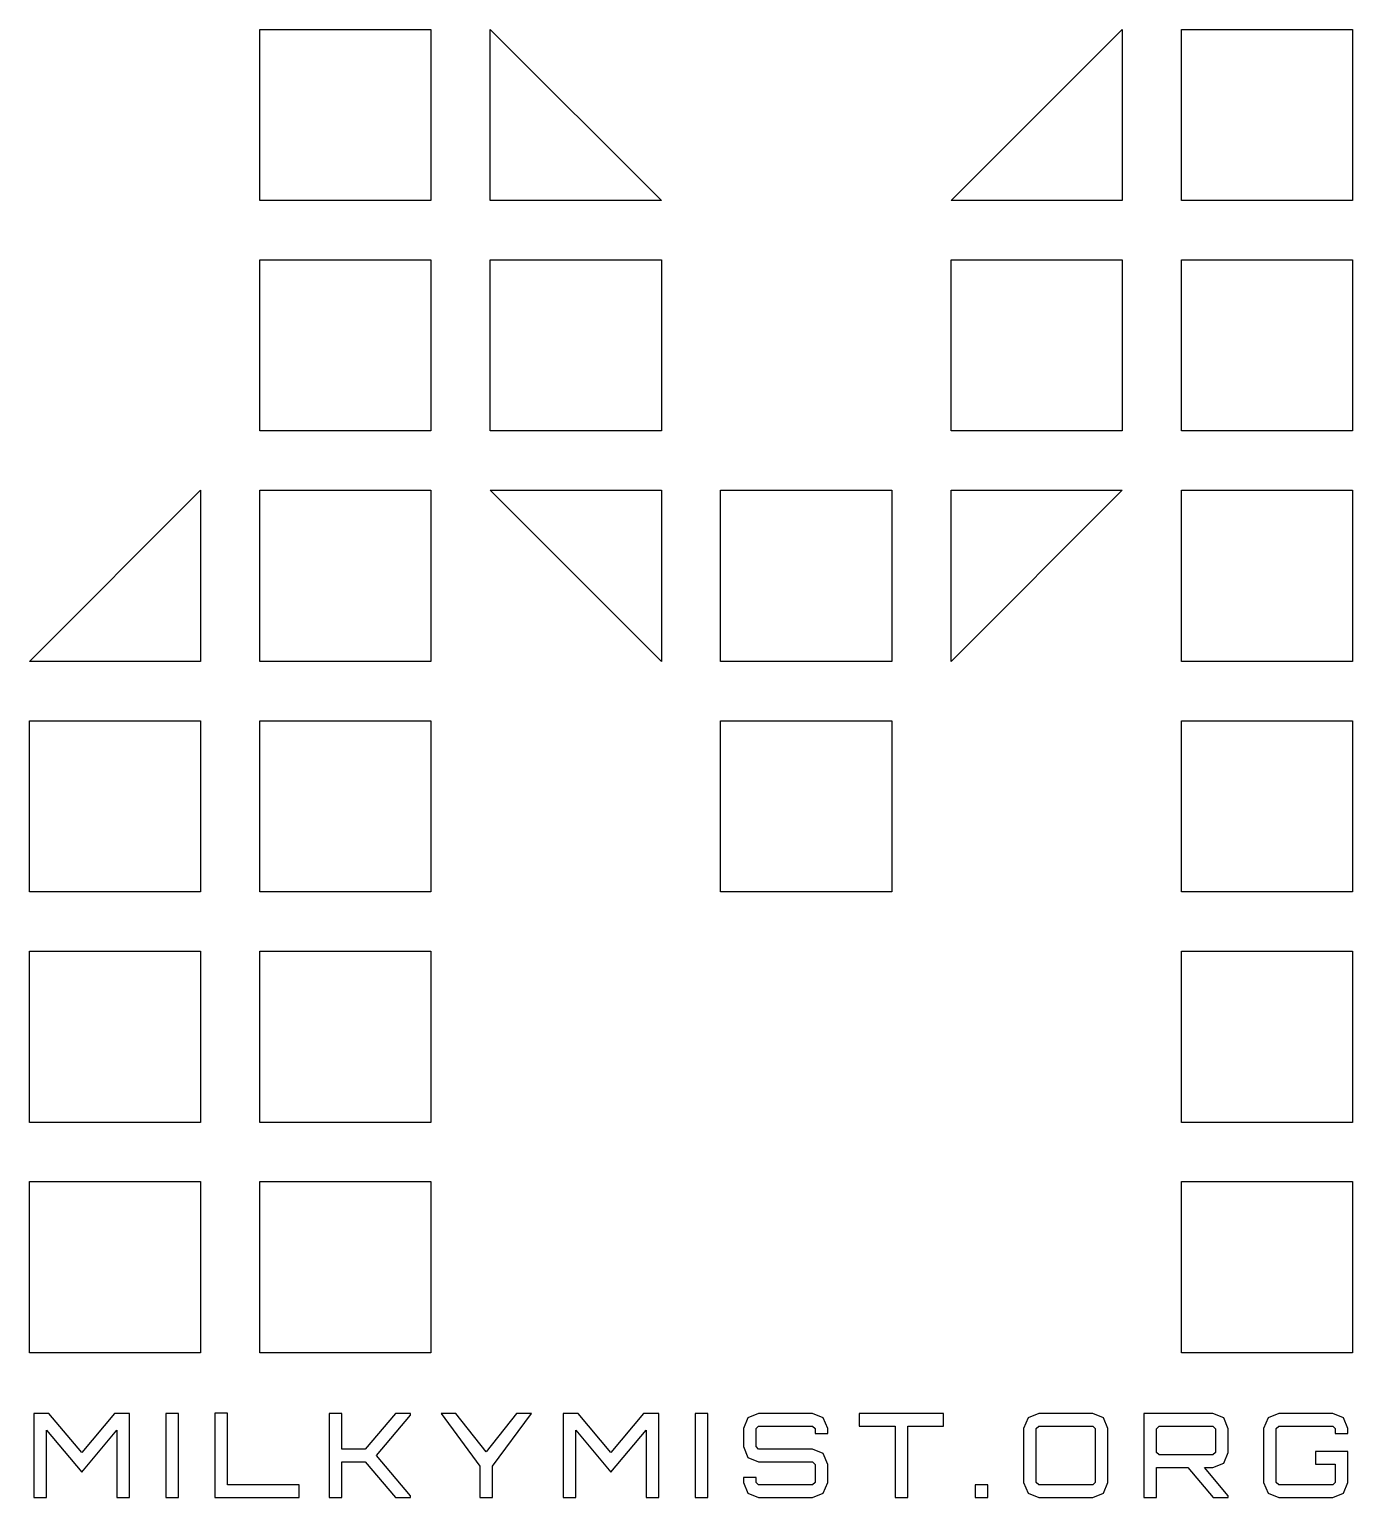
# Model space of a CAD drawing. Header units: millimetres. Extents: x 0 to 48.2, y 0 to 53.5.
import ezdxf

# ---------------------------------------------------------------- set-up
doc = ezdxf.new("R2010")
doc.units = ezdxf.units.MM
doc.layers.get('0').update_dxf_attribs({"linetype": 'CONTINUOUS'})

msp = doc.modelspace()

# ---------------------------------------------------------------- linework, layer by layer
at = {"color": 0}
for points in [[(8.4, 53.52), (14.64, 53.52), (14.64, 47.28), (8.4, 47.28), (8.4, 53.52)], [(16.8, 47.28), (16.8, 53.52), (23.04, 47.28), (16.8, 47.28)], [(33.6, 47.28), (39.84, 53.52), (39.84, 47.28), (33.6, 47.28)], [(42, 53.52), (48.24, 53.52), (48.24, 47.28), (42, 47.28), (42, 53.52)], [(8.4, 45.12), (14.64, 45.12), (14.64, 38.88), (8.4, 38.88), (8.4, 45.12)], [(16.8, 38.88), (16.8, 45.12), (23.04, 45.12), (23.04, 38.88), (16.8, 38.88)], [(33.6, 45.12), (39.84, 45.12), (39.84, 38.88), (33.6, 38.88), (33.6, 45.12)], [(42, 45.12), (48.24, 45.12), (48.24, 38.88), (42, 38.88), (42, 45.12)], [(0, 30.48), (6.24, 36.72), (6.24, 30.48), (0, 30.48)], [(8.4, 36.72), (14.64, 36.72), (14.64, 30.48), (8.4, 30.48), (8.4, 36.72)], [(16.8, 36.72), (23.04, 36.72), (23.04, 30.48), (16.8, 36.72)], [(25.2, 30.48), (25.2, 36.72), (31.44, 36.72), (31.44, 30.48), (25.2, 30.48)], [(33.6, 36.72), (39.84, 36.72), (33.6, 30.48), (33.6, 36.72)], [(42, 30.48), (42, 36.72), (48.24, 36.72), (48.24, 30.48), (42, 30.48)], [(0, 28.32), (6.24, 28.32), (6.24, 22.08), (0, 22.08), (0, 28.32)], [(8.4, 28.32), (14.64, 28.32), (14.64, 22.08), (8.4, 22.08), (8.4, 28.32)], [(25.2, 28.32), (31.44, 28.32), (31.44, 22.08), (25.2, 22.08), (25.2, 28.32)], [(42, 28.32), (48.24, 28.32), (48.24, 22.08), (42, 22.08), (42, 28.32)], [(0, 19.92), (6.24, 19.92), (6.24, 13.68), (0, 13.68), (0, 19.92)], [(8.4, 19.921), (14.64, 19.92), (14.64, 13.68), (8.4, 13.68), (8.4, 19.92), (8.4, 19.921)], [(42, 19.92), (48.24, 19.92), (48.24, 13.68), (42, 13.68), (42, 19.92)], [(0, 11.52), (6.24, 11.52), (6.24, 5.28), (0, 5.28), (0, 11.52)], [(8.4, 11.52), (14.64, 11.52), (14.64, 5.28), (8.4, 5.28), (8.4, 11.52)], [(42, 11.52), (48.24, 11.52), (48.24, 5.28), (42, 5.28), (42, 11.52)], [(4.977, 0), (5.438, 0), (5.438, 3.072), (4.977, 3.072), (4.977, 0)], [(24.27, 0), (24.73, 0), (24.73, 3.072), (24.27, 3.072), (24.27, 0)], [(34.945, 0.461), (34.485, 0.461), (34.485, 0), (34.945, 0), (34.945, 0.461)]]:
    msp.add_lwpolyline(points, close=True, dxfattribs=at)
for points in [[(1.909, 1.651), (0.715, 3.072), (0.168, 3.072), (0.168, 0), (0.629, 0), (0.629, 2.457), (1.909, 0.934), (3.189, 2.457), (3.189, 0), (3.65, 0), (3.65, 3.072), (3.1, 3.072), (1.909, 1.651)], [(6.763, 0), (9.836, 0), (9.836, 0.461), (7.224, 0.461), (7.224, 3.076), (6.763, 3.076), (6.763, 0)], [(13.345, 3.072), (12.247, 1.766), (11.395, 1.766), (11.395, 3.072), (10.934, 3.072), (10.934, 0), (11.395, 0), (11.395, 1.305), (12.247, 1.305), (13.345, 0), (13.891, 0), (13.891, 0.064), (12.658, 1.535), (13.891, 3.008), (13.891, 3.072), (13.345, 3.072)], [(17.757, 3.072), (16.655, 1.672), (15.551, 3.072), (15.008, 3.072), (16.425, 1.151), (16.425, 0), (16.885, 0), (16.885, 1.151), (18.302, 3.072), (17.757, 3.072)], [(21.203, 1.651), (20.008, 3.072), (19.462, 3.072), (19.462, 0), (19.923, 0), (19.923, 2.457), (21.203, 0.934), (22.483, 2.457), (22.483, 0), (22.944, 0), (22.944, 3.072), (22.393, 3.072), (21.203, 1.651)], [(29.103, 2.517), (28.94, 2.91), (28.548, 3.072), (26.586, 3.072), (26.193, 2.91), (26.031, 2.517), (26.031, 1.859), (26.193, 1.467), (26.586, 1.305), (28.548, 1.305), (28.642, 1.211), (28.642, 0.555), (28.548, 0.461), (26.586, 0.461), (26.492, 0.555), (26.492, 0.733), (26.031, 0.733), (26.031, 0.555), (26.193, 0.163), (26.586, 0), (28.548, 0), (28.94, 0.163), (29.103, 0.555), (29.103, 1.211), (28.94, 1.604), (28.548, 1.766), (26.586, 1.766), (26.492, 1.859), (26.492, 2.517), (26.586, 2.611), (28.548, 2.611), (28.642, 2.517), (28.642, 2.337), (29.103, 2.337), (29.103, 2.517)], [(30.253, 3.072), (30.253, 2.611), (31.559, 2.611), (31.559, 0), (32.02, 0), (32.02, 2.611), (33.324, 2.611), (33.324, 3.072), (30.253, 3.072)], [(36.801, 3.072), (36.407, 2.91), (36.246, 2.517), (36.246, 0.555), (36.407, 0.163), (36.801, 0), (38.764, 0), (39.156, 0.163), (39.319, 0.555), (39.319, 2.517), (39.156, 2.91), (38.764, 3.072), (36.801, 3.072)], [(43.702, 2.513), (43.539, 2.904), (43.147, 3.068), (40.629, 3.068), (40.629, 0), (41.09, 0), (41.09, 1.104), (41.183, 1.096), (42.235, 1.096), (43.155, 0), (43.702, 0), (43.702, 0.064), (42.836, 1.096), (43.147, 1.096), (43.539, 1.26), (43.702, 1.651), (43.702, 2.513)], [(48.068, 2.517), (47.905, 2.91), (47.513, 3.072), (45.551, 3.072), (45.158, 2.91), (44.996, 2.517), (44.996, 0.555), (45.158, 0.163), (45.551, 0), (47.513, 0), (47.905, 0.163), (48.068, 0.555), (48.068, 1.681), (46.882, 1.681), (46.882, 1.22), (47.607, 1.22), (47.607, 0.555), (47.513, 0.461), (45.551, 0.461), (45.457, 0.555), (45.457, 2.517), (45.551, 2.611), (47.513, 2.611), (47.607, 2.517), (47.607, 2.333), (48.068, 2.333), (48.068, 2.517)], [(36.801, 0.461), (36.707, 0.555), (36.707, 2.517), (36.801, 2.611), (38.764, 2.611), (38.858, 2.517), (38.858, 0.555), (38.764, 0.461), (36.801, 0.461)], [(41.183, 1.557), (41.09, 1.651), (41.09, 2.513), (41.183, 2.607), (43.147, 2.607), (43.241, 2.513), (43.241, 1.651), (43.147, 1.557), (41.183, 1.557)]]:
    msp.add_lwpolyline(points, dxfattribs=at)

doc.saveas('drawing.dxf')
